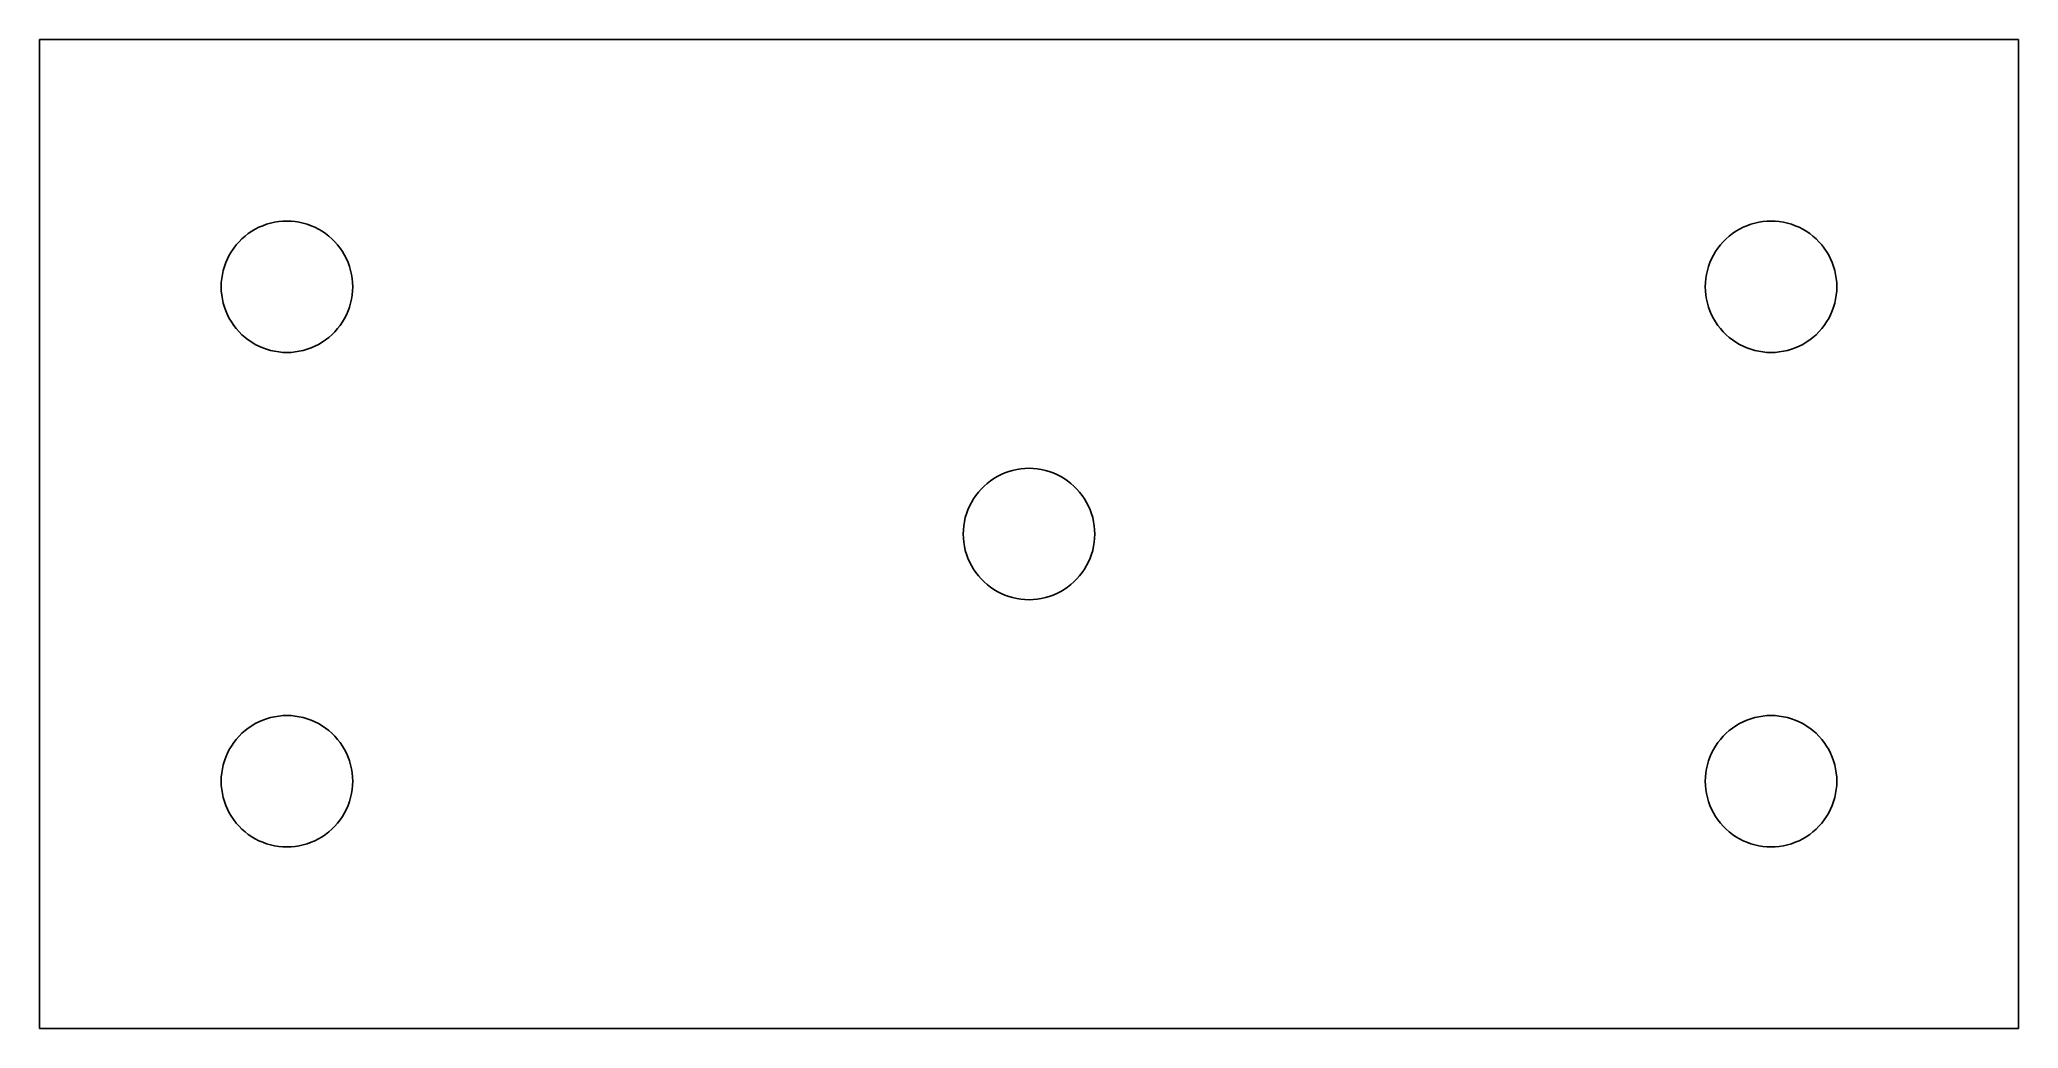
# Model space of a CAD drawing. Extents: x -51 to 51, y -25 to 25.
import ezdxf

# ---------------------------------------------------------------- set-up
doc = ezdxf.new("R2010")
doc.units = 0
doc.layers.get('0').update_dxf_attribs({"color": 1})

msp = doc.modelspace()

# ---------------------------------------------------------------- linework, layer by layer
at = {"color": 1}
for p, q in [((50.8, 25.4), (-50.8, 25.4)), ((-50.8, 25.4), (-50.8, -25.4)), ((50.8, -25.4), (50.8, 25.4)), ((-40.4103, 15.1603), (-40.2513, 15.3005)), ((-40.2513, 15.3005), (-40.0838, 15.4304)), ((-40.0838, 15.4304), (-39.9084, 15.5496)), ((-39.9084, 15.5496), (-39.7259, 15.6575)), ((-39.7259, 15.6575), (-39.537, 15.7538)), ((-39.537, 15.7538), (-39.3424, 15.838)), ((-39.3424, 15.838), (-39.1429, 15.9098)), ((-39.1429, 15.9098), (-38.9393, 15.969)), ((-38.9393, 15.969), (-38.7324, 16.0152)), ((-38.7324, 16.0152), (-38.523, 16.0484)), ((-38.523, 16.0484), (-38.3119, 16.0683)), ((-38.3119, 16.0683), (-38.1, 16.075)), ((-38.1, 16.075), (-37.8881, 16.0683)), ((-37.8881, 16.0683), (-37.677, 16.0484)), ((-37.677, 16.0484), (-37.4676, 16.0152)), ((-37.4676, 16.0152), (-37.2607, 15.969)), ((-37.2607, 15.969), (-37.0571, 15.9098)), ((-37.0571, 15.9098), (-36.8576, 15.838)), ((-36.8576, 15.838), (-36.663, 15.7538)), ((-36.663, 15.7538), (-36.4741, 15.6575)), ((-36.4741, 15.6575), (-36.2916, 15.5496)), ((-36.2916, 15.5496), (-36.1162, 15.4304)), ((-36.1162, 15.4304), (-35.9487, 15.3005)), ((-35.9487, 15.3005), (-35.7896, 15.1603)), ((35.7896, 15.1603), (35.9487, 15.3005)), ((35.9487, 15.3005), (36.1162, 15.4304)), ((36.1162, 15.4304), (36.2916, 15.5496)), ((36.2916, 15.5496), (36.4741, 15.6575)), ((36.4741, 15.6575), (36.663, 15.7538)), ((36.663, 15.7538), (36.8576, 15.838)), ((36.8576, 15.838), (37.0571, 15.9098)), ((37.0571, 15.9098), (37.2607, 15.969)), ((37.2607, 15.969), (37.4676, 16.0152)), ((37.4676, 16.0152), (37.677, 16.0484)), ((37.677, 16.0484), (37.8881, 16.0683)), ((37.8881, 16.0683), (38.1, 16.075)), ((38.1, 16.075), (38.3119, 16.0683)), ((38.3119, 16.0683), (38.523, 16.0484)), ((38.523, 16.0484), (38.7324, 16.0152)), ((38.7324, 16.0152), (38.9393, 15.969)), ((38.9393, 15.969), (39.1429, 15.9098)), ((39.1429, 15.9098), (39.3424, 15.838)), ((39.3424, 15.838), (39.537, 15.7538)), ((39.537, 15.7538), (39.7259, 15.6575)), ((39.7259, 15.6575), (39.9084, 15.5496)), ((39.9084, 15.5496), (40.0838, 15.4304)), ((40.0838, 15.4304), (40.2513, 15.3005)), ((40.2513, 15.3005), (40.4103, 15.1603)), ((-41.1538, 14.137), (-41.0575, 14.3259)), ((-41.0575, 14.3259), (-40.9496, 14.5084)), ((-40.9496, 14.5084), (-40.8304, 14.6838)), ((-40.8304, 14.6838), (-40.7005, 14.8513)), ((-40.7005, 14.8513), (-40.5603, 15.0103)), ((-40.5603, 15.0103), (-40.4103, 15.1603)), ((-35.7896, 15.1603), (-35.6397, 15.0103)), ((-35.6397, 15.0103), (-35.4995, 14.8513)), ((-35.4995, 14.8513), (-35.3696, 14.6838)), ((-35.3696, 14.6838), (-35.2504, 14.5084)), ((-35.2504, 14.5084), (-35.1425, 14.3259)), ((-35.1425, 14.3259), (-35.0462, 14.137)), ((35.0462, 14.137), (35.1425, 14.3259)), ((35.1425, 14.3259), (35.2504, 14.5084)), ((35.2504, 14.5084), (35.3696, 14.6838)), ((35.3696, 14.6838), (35.4995, 14.8513)), ((35.4995, 14.8513), (35.6397, 15.0103)), ((35.6397, 15.0103), (35.7896, 15.1603)), ((40.4103, 15.1603), (40.5603, 15.0103)), ((40.5603, 15.0103), (40.7005, 14.8513)), ((40.7005, 14.8513), (40.8304, 14.6838)), ((40.8304, 14.6838), (40.9496, 14.5084)), ((40.9496, 14.5084), (41.0575, 14.3259)), ((41.0575, 14.3259), (41.1538, 14.137)), ((-41.4484, 13.123), (-41.4152, 13.3324)), ((-41.4152, 13.3324), (-41.369, 13.5393)), ((-41.369, 13.5393), (-41.3098, 13.7429)), ((-41.3098, 13.7429), (-41.238, 13.9424)), ((-41.238, 13.9424), (-41.1538, 14.137)), ((-35.0462, 14.137), (-34.962, 13.9424)), ((-34.962, 13.9424), (-34.8902, 13.7429)), ((-34.8902, 13.7429), (-34.831, 13.5393)), ((-34.831, 13.5393), (-34.7848, 13.3324)), ((-34.7848, 13.3324), (-34.7516, 13.123)), ((34.7516, 13.123), (34.7848, 13.3324)), ((34.7848, 13.3324), (34.831, 13.5393)), ((34.831, 13.5393), (34.8902, 13.7429)), ((34.8902, 13.7429), (34.962, 13.9424)), ((34.962, 13.9424), (35.0462, 14.137)), ((41.1538, 14.137), (41.238, 13.9424)), ((41.238, 13.9424), (41.3098, 13.7429)), ((41.3098, 13.7429), (41.369, 13.5393)), ((41.369, 13.5393), (41.4152, 13.3324)), ((41.4152, 13.3324), (41.4484, 13.123)), ((-41.475, 12.7), (-41.4683, 12.9119)), ((-41.4683, 12.4881), (-41.475, 12.7)), ((-41.4683, 12.9119), (-41.4484, 13.123)), ((-41.4484, 12.277), (-41.4683, 12.4881)), ((-41.4152, 12.0676), (-41.4484, 12.277)), ((-34.7516, 12.277), (-34.7848, 12.0676)), ((-34.7516, 13.123), (-34.7317, 12.9119)), ((-34.7317, 12.4881), (-34.7516, 12.277)), ((-34.7317, 12.9119), (-34.725, 12.7)), ((-34.725, 12.7), (-34.7317, 12.4881)), ((34.725, 12.7), (34.7317, 12.9119)), ((34.7317, 12.4881), (34.725, 12.7)), ((34.7317, 12.9119), (34.7516, 13.123)), ((34.7516, 12.277), (34.7317, 12.4881)), ((34.7848, 12.0676), (34.7516, 12.277)), ((41.4484, 12.277), (41.4152, 12.0676)), ((41.4484, 13.123), (41.4683, 12.9119)), ((41.4683, 12.4881), (41.4484, 12.277)), ((41.4683, 12.9119), (41.475, 12.7)), ((41.475, 12.7), (41.4683, 12.4881)), ((-41.369, 11.8607), (-41.4152, 12.0676)), ((-41.3098, 11.6571), (-41.369, 11.8607)), ((-41.238, 11.4576), (-41.3098, 11.6571)), ((-41.1538, 11.263), (-41.238, 11.4576)), ((-41.0575, 11.0741), (-41.1538, 11.263)), ((-35.0462, 11.263), (-35.1425, 11.0741)), ((-34.962, 11.4576), (-35.0462, 11.263)), ((-34.8902, 11.6571), (-34.962, 11.4576)), ((-34.831, 11.8607), (-34.8902, 11.6571)), ((-34.7848, 12.0676), (-34.831, 11.8607)), ((34.831, 11.8607), (34.7848, 12.0676)), ((34.8902, 11.6571), (34.831, 11.8607)), ((34.962, 11.4576), (34.8902, 11.6571)), ((35.0462, 11.263), (34.962, 11.4576)), ((35.1425, 11.0741), (35.0462, 11.263)), ((41.1538, 11.263), (41.0575, 11.0741)), ((41.238, 11.4576), (41.1538, 11.263)), ((41.3098, 11.6571), (41.238, 11.4576)), ((41.369, 11.8607), (41.3098, 11.6571)), ((41.4152, 12.0676), (41.369, 11.8607)), ((-40.9496, 10.8916), (-41.0575, 11.0741)), ((-40.8304, 10.7162), (-40.9496, 10.8916)), ((-40.7005, 10.5487), (-40.8304, 10.7162)), ((-40.5603, 10.3896), (-40.7005, 10.5487)), ((-40.4103, 10.2397), (-40.5603, 10.3896)), ((-40.2513, 10.0995), (-40.4103, 10.2397)), ((-35.7896, 10.2397), (-35.9487, 10.0995)), ((-35.6397, 10.3896), (-35.7896, 10.2397)), ((-35.4995, 10.5487), (-35.6397, 10.3896)), ((-35.3696, 10.7162), (-35.4995, 10.5487)), ((-35.2504, 10.8916), (-35.3696, 10.7162)), ((-35.1425, 11.0741), (-35.2504, 10.8916)), ((35.2504, 10.8916), (35.1425, 11.0741)), ((35.3696, 10.7162), (35.2504, 10.8916)), ((35.4995, 10.5487), (35.3696, 10.7162)), ((35.6397, 10.3896), (35.4995, 10.5487)), ((35.7896, 10.2397), (35.6397, 10.3896)), ((35.9487, 10.0995), (35.7896, 10.2397)), ((40.4103, 10.2397), (40.2513, 10.0995)), ((40.5603, 10.3896), (40.4103, 10.2397)), ((40.7005, 10.5487), (40.5603, 10.3896)), ((40.8304, 10.7162), (40.7005, 10.5487)), ((40.9496, 10.8916), (40.8304, 10.7162)), ((41.0575, 11.0741), (40.9496, 10.8916)), ((-40.0838, 9.96956), (-40.2513, 10.0995)), ((-39.9084, 9.85039), (-40.0838, 9.96956)), ((-39.7259, 9.74246), (-39.9084, 9.85039)), ((-39.537, 9.64619), (-39.7259, 9.74246)), ((-39.3424, 9.562), (-39.537, 9.64619)), ((-39.1429, 9.49017), (-39.3424, 9.562)), ((-38.9393, 9.43103), (-39.1429, 9.49017)), ((-38.7324, 9.38477), (-38.9393, 9.43103)), ((-38.523, 9.35161), (-38.7324, 9.38477)), ((-38.3119, 9.33165), (-38.523, 9.35161)), ((-38.1, 9.325), (-38.3119, 9.33165)), ((-37.8881, 9.33165), (-38.1, 9.325)), ((-37.677, 9.35161), (-37.8881, 9.33165)), ((-37.4676, 9.38477), (-37.677, 9.35161)), ((-37.2607, 9.43103), (-37.4676, 9.38477)), ((-37.0571, 9.49017), (-37.2607, 9.43103)), ((-36.8576, 9.562), (-37.0571, 9.49017)), ((-36.663, 9.64619), (-36.8576, 9.562)), ((-36.4741, 9.74246), (-36.663, 9.64619)), ((-36.2916, 9.85039), (-36.4741, 9.74246)), ((-36.1162, 9.96956), (-36.2916, 9.85039)), ((-35.9487, 10.0995), (-36.1162, 9.96956)), ((36.1162, 9.96956), (35.9487, 10.0995)), ((36.2916, 9.85039), (36.1162, 9.96956)), ((36.4741, 9.74246), (36.2916, 9.85039)), ((36.663, 9.64619), (36.4741, 9.74246)), ((36.8576, 9.562), (36.663, 9.64619)), ((37.0571, 9.49017), (36.8576, 9.562)), ((37.2607, 9.43103), (37.0571, 9.49017)), ((37.4676, 9.38477), (37.2607, 9.43103)), ((37.677, 9.35161), (37.4676, 9.38477)), ((37.8881, 9.33165), (37.677, 9.35161)), ((38.1, 9.325), (37.8881, 9.33165)), ((38.3119, 9.33165), (38.1, 9.325)), ((38.523, 9.35161), (38.3119, 9.33165)), ((38.7324, 9.38477), (38.523, 9.35161)), ((38.9393, 9.43103), (38.7324, 9.38477)), ((39.1429, 9.49017), (38.9393, 9.43103)), ((39.3424, 9.562), (39.1429, 9.49017)), ((39.537, 9.64619), (39.3424, 9.562)), ((39.7259, 9.74246), (39.537, 9.64619)), ((39.9084, 9.85039), (39.7259, 9.74246)), ((40.0838, 9.96956), (39.9084, 9.85039)), ((40.2513, 10.0995), (40.0838, 9.96956)), ((-1.62592, 2.95753), (-1.437, 3.05379)), ((-1.437, 3.05379), (-1.24242, 3.13799)), ((-1.24242, 3.13799), (-1.04292, 3.20981)), ((-1.04292, 3.20981), (-0.839325, 3.26897)), ((-0.839325, 3.26897), (-0.632401, 3.31522)), ((-0.632401, 3.31522), (-0.422989, 3.34837)), ((-0.422989, 3.34837), (-0.211914, 3.36833)), ((-0.211914, 3.36833), (0, 3.375)), ((0, 3.375), (0.211914, 3.36833)), ((0.211914, 3.36833), (0.422989, 3.34837)), ((0.422989, 3.34837), (0.632401, 3.31522)), ((0.632401, 3.31522), (0.839325, 3.26897)), ((0.839325, 3.26897), (1.04292, 3.20981)), ((1.04292, 3.20981), (1.24242, 3.13799)), ((1.24242, 3.13799), (1.437, 3.05379)), ((1.437, 3.05379), (1.62592, 2.95753)), ((-2.73042, 1.98376), (-2.60048, 2.15129)), ((-2.60048, 2.15129), (-2.46027, 2.31033)), ((-2.46027, 2.31033), (-2.31033, 2.46027)), ((-2.31033, 2.46027), (-2.15129, 2.60048)), ((-2.15129, 2.60048), (-1.98376, 2.73042)), ((-1.98376, 2.73042), (-1.80841, 2.84959)), ((-1.80841, 2.84959), (-1.62592, 2.95753)), ((1.62592, 2.95753), (1.80841, 2.84959)), ((1.80841, 2.84959), (1.98376, 2.73042)), ((1.98376, 2.73042), (2.15129, 2.60048)), ((2.15129, 2.60048), (2.31033, 2.46027)), ((2.31033, 2.46027), (2.46027, 2.31033)), ((2.46027, 2.31033), (2.60048, 2.15129)), ((2.60048, 2.15129), (2.73042, 1.98376)), ((-3.26897, 0.839325), (-3.20981, 1.04292)), ((-3.20981, 1.04292), (-3.13799, 1.24242)), ((-3.13799, 1.24242), (-3.05379, 1.437)), ((-3.05379, 1.437), (-2.95753, 1.62592)), ((-2.95753, 1.62592), (-2.84959, 1.80841)), ((-2.84959, 1.80841), (-2.73042, 1.98376)), ((2.73042, 1.98376), (2.84959, 1.80841)), ((2.84959, 1.80841), (2.95753, 1.62592)), ((2.95753, 1.62592), (3.05379, 1.437)), ((3.05379, 1.437), (3.13799, 1.24242)), ((3.13799, 1.24242), (3.20981, 1.04292)), ((3.20981, 1.04292), (3.26897, 0.839325)), ((-3.375, 0), (-3.36833, 0.211914)), ((-3.36833, -0.211914), (-3.375, 0)), ((-3.36833, 0.211914), (-3.34837, 0.422989)), ((-3.34837, 0.422989), (-3.31522, 0.632401)), ((-3.31522, 0.632401), (-3.26897, 0.839325)), ((3.26897, 0.839325), (3.31522, 0.632401)), ((3.31522, 0.632401), (3.34837, 0.422989)), ((3.34837, 0.422989), (3.36833, 0.211914)), ((3.36833, 0.211914), (3.375, 0)), ((3.375, 0), (3.36833, -0.211914)), ((-3.34837, -0.422989), (-3.36833, -0.211914)), ((-3.31522, -0.632401), (-3.34837, -0.422989)), ((-3.26897, -0.839325), (-3.31522, -0.632401)), ((-3.20981, -1.04292), (-3.26897, -0.839325)), ((3.26897, -0.839325), (3.20981, -1.04292)), ((3.31522, -0.632401), (3.26897, -0.839325)), ((3.34837, -0.422989), (3.31522, -0.632401)), ((3.36833, -0.211914), (3.34837, -0.422989)), ((-3.13799, -1.24242), (-3.20981, -1.04292)), ((-3.05379, -1.437), (-3.13799, -1.24242)), ((-2.95753, -1.62592), (-3.05379, -1.437)), ((-2.84959, -1.80841), (-2.95753, -1.62592)), ((-2.73042, -1.98376), (-2.84959, -1.80841)), ((-2.60048, -2.15129), (-2.73042, -1.98376)), ((2.73042, -1.98376), (2.60048, -2.15129)), ((2.84959, -1.80841), (2.73042, -1.98376)), ((2.95753, -1.62592), (2.84959, -1.80841)), ((3.05379, -1.437), (2.95753, -1.62592)), ((3.13799, -1.24242), (3.05379, -1.437)), ((3.20981, -1.04292), (3.13799, -1.24242)), ((-2.46027, -2.31033), (-2.60048, -2.15129)), ((-2.31033, -2.46027), (-2.46027, -2.31033)), ((-2.15129, -2.60048), (-2.31033, -2.46027)), ((-1.98376, -2.73042), (-2.15129, -2.60048)), ((-1.80841, -2.84959), (-1.98376, -2.73042)), ((-1.62592, -2.95753), (-1.80841, -2.84959)), ((-1.437, -3.05379), (-1.62592, -2.95753)), ((1.62592, -2.95753), (1.437, -3.05379)), ((1.80841, -2.84959), (1.62592, -2.95753)), ((1.98376, -2.73042), (1.80841, -2.84959)), ((2.15129, -2.60048), (1.98376, -2.73042)), ((2.31033, -2.46027), (2.15129, -2.60048)), ((2.46027, -2.31033), (2.31033, -2.46027)), ((2.60048, -2.15129), (2.46027, -2.31033)), ((-1.24242, -3.13799), (-1.437, -3.05379)), ((-1.04292, -3.20981), (-1.24242, -3.13799)), ((-0.839325, -3.26897), (-1.04292, -3.20981)), ((-0.632401, -3.31522), (-0.839325, -3.26897)), ((-0.422989, -3.34837), (-0.632401, -3.31522)), ((-0.211914, -3.36833), (-0.422989, -3.34837)), ((0, -3.375), (-0.211914, -3.36833)), ((0.211914, -3.36833), (0, -3.375)), ((0.422989, -3.34837), (0.211914, -3.36833)), ((0.632401, -3.31522), (0.422989, -3.34837)), ((0.839325, -3.26897), (0.632401, -3.31522)), ((1.04292, -3.20981), (0.839325, -3.26897)), ((1.24242, -3.13799), (1.04292, -3.20981)), ((1.437, -3.05379), (1.24242, -3.13799)), ((-40.4103, -10.2397), (-40.2513, -10.0995)), ((-40.2513, -10.0995), (-40.0838, -9.96956)), ((-40.0838, -9.96956), (-39.9084, -9.85039)), ((-39.9084, -9.85039), (-39.7259, -9.74246)), ((-39.7259, -9.74246), (-39.537, -9.64619)), ((-39.537, -9.64619), (-39.3424, -9.562)), ((-39.3424, -9.562), (-39.1429, -9.49017)), ((-39.1429, -9.49017), (-38.9393, -9.43103)), ((-38.9393, -9.43103), (-38.7324, -9.38477)), ((-38.7324, -9.38477), (-38.523, -9.35161)), ((-38.523, -9.35161), (-38.3119, -9.33165)), ((-38.3119, -9.33165), (-38.1, -9.325)), ((-38.1, -9.325), (-37.8881, -9.33165)), ((-37.8881, -9.33165), (-37.677, -9.35161)), ((-37.677, -9.35161), (-37.4676, -9.38477)), ((-37.4676, -9.38477), (-37.2607, -9.43103)), ((-37.2607, -9.43103), (-37.0571, -9.49017)), ((-37.0571, -9.49017), (-36.8576, -9.562)), ((-36.8576, -9.562), (-36.663, -9.64619)), ((-36.663, -9.64619), (-36.4741, -9.74246)), ((-36.4741, -9.74246), (-36.2916, -9.85039)), ((-36.2916, -9.85039), (-36.1162, -9.96956)), ((-36.1162, -9.96956), (-35.9487, -10.0995)), ((-35.9487, -10.0995), (-35.7896, -10.2397)), ((35.7896, -10.2397), (35.9487, -10.0995)), ((35.9487, -10.0995), (36.1162, -9.96956)), ((36.1162, -9.96956), (36.2916, -9.85039)), ((36.2916, -9.85039), (36.4741, -9.74246)), ((36.4741, -9.74246), (36.663, -9.64619)), ((36.663, -9.64619), (36.8576, -9.562)), ((36.8576, -9.562), (37.0571, -9.49017)), ((37.0571, -9.49017), (37.2607, -9.43103)), ((37.2607, -9.43103), (37.4676, -9.38477)), ((37.4676, -9.38477), (37.677, -9.35161)), ((37.677, -9.35161), (37.8881, -9.33165)), ((37.8881, -9.33165), (38.1, -9.325)), ((38.1, -9.325), (38.3119, -9.33165)), ((38.3119, -9.33165), (38.523, -9.35161)), ((38.523, -9.35161), (38.7324, -9.38477)), ((38.7324, -9.38477), (38.9393, -9.43103)), ((38.9393, -9.43103), (39.1429, -9.49017)), ((39.1429, -9.49017), (39.3424, -9.562)), ((39.3424, -9.562), (39.537, -9.64619)), ((39.537, -9.64619), (39.7259, -9.74246)), ((39.7259, -9.74246), (39.9084, -9.85039)), ((39.9084, -9.85039), (40.0838, -9.96956)), ((40.0838, -9.96956), (40.2513, -10.0995)), ((40.2513, -10.0995), (40.4103, -10.2397)), ((-41.1538, -11.263), (-41.0575, -11.0741)), ((-41.0575, -11.0741), (-40.9496, -10.8916)), ((-40.9496, -10.8916), (-40.8304, -10.7162)), ((-40.8304, -10.7162), (-40.7005, -10.5487)), ((-40.7005, -10.5487), (-40.5603, -10.3896)), ((-40.5603, -10.3896), (-40.4103, -10.2397)), ((-35.7896, -10.2397), (-35.6397, -10.3896)), ((-35.6397, -10.3896), (-35.4995, -10.5487)), ((-35.4995, -10.5487), (-35.3696, -10.7162)), ((-35.3696, -10.7162), (-35.2504, -10.8916)), ((-35.2504, -10.8916), (-35.1425, -11.0741)), ((-35.1425, -11.0741), (-35.0462, -11.263)), ((35.0462, -11.263), (35.1425, -11.0741)), ((35.1425, -11.0741), (35.2504, -10.8916)), ((35.2504, -10.8916), (35.3696, -10.7162)), ((35.3696, -10.7162), (35.4995, -10.5487)), ((35.4995, -10.5487), (35.6397, -10.3896)), ((35.6397, -10.3896), (35.7896, -10.2397)), ((40.4103, -10.2397), (40.5603, -10.3896)), ((40.5603, -10.3896), (40.7005, -10.5487)), ((40.7005, -10.5487), (40.8304, -10.7162)), ((40.8304, -10.7162), (40.9496, -10.8916)), ((40.9496, -10.8916), (41.0575, -11.0741)), ((41.0575, -11.0741), (41.1538, -11.263)), ((-41.4484, -12.277), (-41.4152, -12.0676)), ((-41.4152, -12.0676), (-41.369, -11.8607)), ((-41.369, -11.8607), (-41.3098, -11.6571)), ((-41.3098, -11.6571), (-41.238, -11.4576)), ((-41.238, -11.4576), (-41.1538, -11.263)), ((-35.0462, -11.263), (-34.962, -11.4576)), ((-34.962, -11.4576), (-34.8902, -11.6571)), ((-34.8902, -11.6571), (-34.831, -11.8607)), ((-34.831, -11.8607), (-34.7848, -12.0676)), ((-34.7848, -12.0676), (-34.7516, -12.277)), ((34.7516, -12.277), (34.7848, -12.0676)), ((34.7848, -12.0676), (34.831, -11.8607)), ((34.831, -11.8607), (34.8902, -11.6571)), ((34.8902, -11.6571), (34.962, -11.4576)), ((34.962, -11.4576), (35.0462, -11.263)), ((41.1538, -11.263), (41.238, -11.4576)), ((41.238, -11.4576), (41.3098, -11.6571)), ((41.3098, -11.6571), (41.369, -11.8607)), ((41.369, -11.8607), (41.4152, -12.0676)), ((41.4152, -12.0676), (41.4484, -12.277)), ((-41.475, -12.7), (-41.4683, -12.4881)), ((-41.4683, -12.9119), (-41.475, -12.7)), ((-41.4683, -12.4881), (-41.4484, -12.277)), ((-41.4484, -13.123), (-41.4683, -12.9119)), ((-41.4152, -13.3324), (-41.4484, -13.123)), ((-34.7516, -13.123), (-34.7848, -13.3324)), ((-34.7516, -12.277), (-34.7317, -12.4881)), ((-34.7317, -12.9119), (-34.7516, -13.123)), ((-34.7317, -12.4881), (-34.725, -12.7)), ((-34.725, -12.7), (-34.7317, -12.9119)), ((34.725, -12.7), (34.7317, -12.4881)), ((34.7317, -12.9119), (34.725, -12.7)), ((34.7317, -12.4881), (34.7516, -12.277)), ((34.7516, -13.123), (34.7317, -12.9119)), ((34.7848, -13.3324), (34.7516, -13.123)), ((41.4484, -13.123), (41.4152, -13.3324)), ((41.4484, -12.277), (41.4683, -12.4881)), ((41.4683, -12.9119), (41.4484, -13.123)), ((41.4683, -12.4881), (41.475, -12.7)), ((41.475, -12.7), (41.4683, -12.9119)), ((-41.369, -13.5393), (-41.4152, -13.3324)), ((-41.3098, -13.7429), (-41.369, -13.5393)), ((-41.238, -13.9424), (-41.3098, -13.7429)), ((-41.1538, -14.137), (-41.238, -13.9424)), ((-41.0575, -14.3259), (-41.1538, -14.137)), ((-35.0462, -14.137), (-35.1425, -14.3259)), ((-34.962, -13.9424), (-35.0462, -14.137)), ((-34.8902, -13.7429), (-34.962, -13.9424)), ((-34.831, -13.5393), (-34.8902, -13.7429)), ((-34.7848, -13.3324), (-34.831, -13.5393)), ((34.831, -13.5393), (34.7848, -13.3324)), ((34.8902, -13.7429), (34.831, -13.5393)), ((34.962, -13.9424), (34.8902, -13.7429)), ((35.0462, -14.137), (34.962, -13.9424)), ((35.1425, -14.3259), (35.0462, -14.137)), ((41.1538, -14.137), (41.0575, -14.3259)), ((41.238, -13.9424), (41.1538, -14.137)), ((41.3098, -13.7429), (41.238, -13.9424)), ((41.369, -13.5393), (41.3098, -13.7429)), ((41.4152, -13.3324), (41.369, -13.5393)), ((-40.9496, -14.5084), (-41.0575, -14.3259)), ((-40.8304, -14.6838), (-40.9496, -14.5084)), ((-40.7005, -14.8513), (-40.8304, -14.6838)), ((-40.5603, -15.0103), (-40.7005, -14.8513)), ((-40.4103, -15.1603), (-40.5603, -15.0103)), ((-40.2513, -15.3005), (-40.4103, -15.1603)), ((-35.7896, -15.1603), (-35.9487, -15.3005)), ((-35.6397, -15.0103), (-35.7896, -15.1603)), ((-35.4995, -14.8513), (-35.6397, -15.0103)), ((-35.3696, -14.6838), (-35.4995, -14.8513)), ((-35.2504, -14.5084), (-35.3696, -14.6838)), ((-35.1425, -14.3259), (-35.2504, -14.5084)), ((35.2504, -14.5084), (35.1425, -14.3259)), ((35.3696, -14.6838), (35.2504, -14.5084)), ((35.4995, -14.8513), (35.3696, -14.6838)), ((35.6397, -15.0103), (35.4995, -14.8513)), ((35.7896, -15.1603), (35.6397, -15.0103)), ((35.9487, -15.3005), (35.7896, -15.1603)), ((40.4103, -15.1603), (40.2513, -15.3005)), ((40.5603, -15.0103), (40.4103, -15.1603)), ((40.7005, -14.8513), (40.5603, -15.0103)), ((40.8304, -14.6838), (40.7005, -14.8513)), ((40.9496, -14.5084), (40.8304, -14.6838)), ((41.0575, -14.3259), (40.9496, -14.5084)), ((-40.0838, -15.4304), (-40.2513, -15.3005)), ((-39.9084, -15.5496), (-40.0838, -15.4304)), ((-39.7259, -15.6575), (-39.9084, -15.5496)), ((-39.537, -15.7538), (-39.7259, -15.6575)), ((-39.3424, -15.838), (-39.537, -15.7538)), ((-39.1429, -15.9098), (-39.3424, -15.838)), ((-38.9393, -15.969), (-39.1429, -15.9098)), ((-38.7324, -16.0152), (-38.9393, -15.969)), ((-38.523, -16.0484), (-38.7324, -16.0152)), ((-38.3119, -16.0683), (-38.523, -16.0484)), ((-38.1, -16.075), (-38.3119, -16.0683)), ((-37.8881, -16.0683), (-38.1, -16.075)), ((-37.677, -16.0484), (-37.8881, -16.0683)), ((-37.4676, -16.0152), (-37.677, -16.0484)), ((-37.2607, -15.969), (-37.4676, -16.0152)), ((-37.0571, -15.9098), (-37.2607, -15.969)), ((-36.8576, -15.838), (-37.0571, -15.9098)), ((-36.663, -15.7538), (-36.8576, -15.838)), ((-36.4741, -15.6575), (-36.663, -15.7538)), ((-36.2916, -15.5496), (-36.4741, -15.6575)), ((-36.1162, -15.4304), (-36.2916, -15.5496)), ((-35.9487, -15.3005), (-36.1162, -15.4304)), ((36.1162, -15.4304), (35.9487, -15.3005)), ((36.2916, -15.5496), (36.1162, -15.4304)), ((36.4741, -15.6575), (36.2916, -15.5496)), ((36.663, -15.7538), (36.4741, -15.6575)), ((36.8576, -15.838), (36.663, -15.7538)), ((37.0571, -15.9098), (36.8576, -15.838)), ((37.2607, -15.969), (37.0571, -15.9098)), ((37.4676, -16.0152), (37.2607, -15.969)), ((37.677, -16.0484), (37.4676, -16.0152)), ((37.8881, -16.0683), (37.677, -16.0484)), ((38.1, -16.075), (37.8881, -16.0683)), ((38.3119, -16.0683), (38.1, -16.075)), ((38.523, -16.0484), (38.3119, -16.0683)), ((38.7324, -16.0152), (38.523, -16.0484)), ((38.9393, -15.969), (38.7324, -16.0152)), ((39.1429, -15.9098), (38.9393, -15.969)), ((39.3424, -15.838), (39.1429, -15.9098)), ((39.537, -15.7538), (39.3424, -15.838)), ((39.7259, -15.6575), (39.537, -15.7538)), ((39.9084, -15.5496), (39.7259, -15.6575)), ((40.0838, -15.4304), (39.9084, -15.5496)), ((40.2513, -15.3005), (40.0838, -15.4304)), ((-50.8, -25.4), (50.8, -25.4))]:
    msp.add_line(p, q, dxfattribs=at)

doc.saveas('drawing.dxf')
